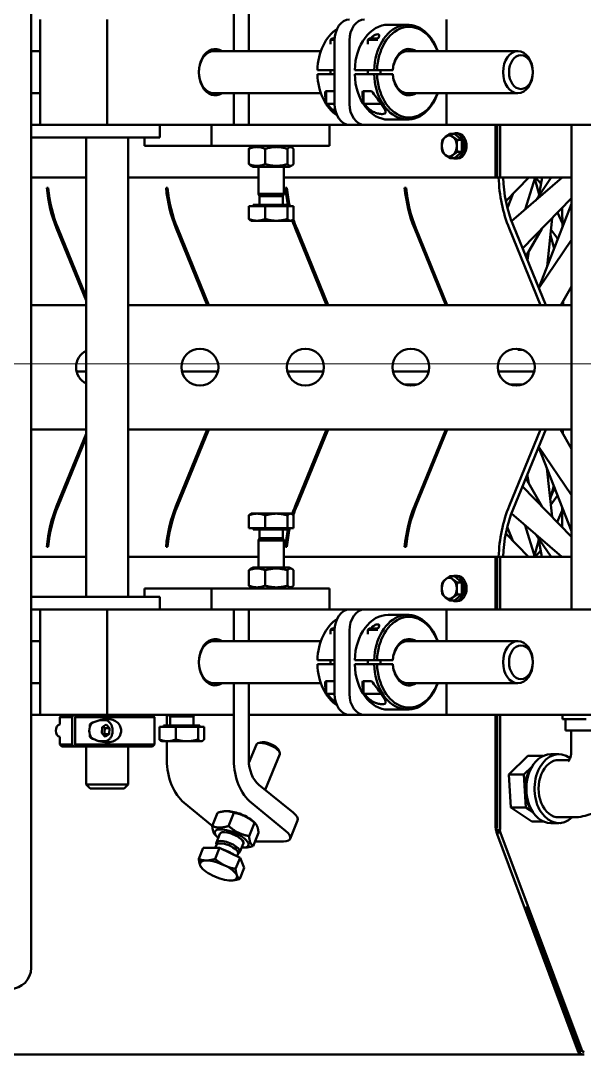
# Model space of a CAD drawing. Extents: x -3873 to 164127, y 7129 to 96529.
# Drawn here: x 46272.8 to 46540.1, y 64264.3 to 64754.8 of the extents above; entities that cross this region are included whole.
import ezdxf

# ---------------------------------------------------------------- set-up
doc = ezdxf.new("R2010")
doc.units = 0
doc.layers.add('LAYOUT Kromeka', color=1, linetype='CONTINUOUS', lineweight=5)
doc.layers.add('Visible (ISO)', color=7, linetype='CONTINUOUS', lineweight=50)

# ---------------------------------------------------------------- blocks, each defined once
blk = doc.blocks.new('KD45-Shackle washer')
at = {"layer": 'Visible (ISO)', "color": 0}
for p, q in [((6842.73, 5576.07), (6843.57, 5576.07)), ((6844.36, 5574.03), (6843.08, 5574.88)), ((6843.57, 5576.07), (7540.78, 5576.07)), ((6844.1, 5573.54), (6882.45, 5471)), ((6845.03, 5575.65), (6844.52, 5573.91)), ((6845.27, 5573.63), (6845.06, 5573.32)), ((6845.88, 5574.48), (6845.27, 5573.63)), ((6870.34, 5505.95), (6845.38, 5572.68)), ((6845.88, 5574.48), (6884.07, 5471.58)), ((7105, 5535), (7105, 4965)), ((7004.02, 5487.59), (7006.16, 5492.83)), ((7005.96, 5482.84), (7004.02, 5487.59)), ((7005.96, 5482.84), (7008.1, 5488.08)), ((7023.64, 5488.14), (7024.06, 5487.72)), ((7006.09, 5480.04), (7004.42, 5475.93)), ((7015.66, 5478.09), (7005.96, 5482.84)), ((7006.97, 5480.94), (7006.31, 5480.34)), ((7007.45, 5482.11), (7006.91, 5480.79)), ((7015.66, 5478.09), (7017.8, 5483.33)), ((7023.41, 5478.09), (7025.55, 5483.33)), ((6985.35, 5475), (6998.88, 5475)), ((6997.22, 5470.93), (6999.79, 5477.23)), ((7004.7, 5477.96), (7003.97, 5477.96)), ((7017.2, 5475.51), (7015.53, 5471.39)), ((7023.41, 5478.09), (7015.66, 5478.09)), ((7017.74, 5478.07), (7017.15, 5476.61)), ((7017.21, 5476.77), (7017.26, 5475.87)), ((6882.45, 5471), (6883.23, 5470.48)), ((6884.09, 5469.45), (6882.77, 5469.87)), ((6883.23, 5470.48), (6883.7, 5470.17)), ((6884.07, 5471.58), (6883.48, 5470.74)), ((6884.51, 5469.83), (6884.02, 5469.55)), ((6978.68, 5465.12), (6982.21, 5473.78)), ((7000.59, 5456.78), (6984.4, 5470)), ((6999.16, 5466.18), (7001.73, 5472.48)), ((7016.74, 5473.05), (7017.69, 5472.11)), ((6858.66, 5466.32), (6854.81, 5466.32)), ((6867.63, 5465.54), (6862.19, 5465.54)), ((6877.6, 5458.88), (6867.63, 5465.54)), ((6882.68, 5468.69), (6882.68, 5415)), ((6884.09, 5415), (6884.09, 5468.69)), ((6884.8, 5415), (6884.8, 5467.76)), ((6999.66, 5465.61), (6998.71, 5466.55)), ((7008.86, 5461.43), (7011.43, 5467.73)), ((7016.61, 5461.43), (7019.18, 5467.73)), ((7019.14, 5467.62), (7032.41, 5456.78)), ((6854.81, 5463.6), (6848.05, 5463.6)), ((6867.05, 5461.2), (6870.52, 5458.88)), ((6997.05, 5448.12), (6980.87, 5461.34)), ((7011.7, 5460.7), (7012.44, 5460.7)), ((6870.52, 5458.88), (6871.43, 5443.34)), ((6877.6, 5458.88), (6870.52, 5458.88)), ((6878.5, 5443.34), (6877.6, 5458.88)), ((6994.06, 5450.57), (6987.12, 5433.56)), ((7061, 5450), (7059, 5448)), ((7061, 5450), (7077, 5450)), ((7077, 5450), (7079, 5448)), ((7079, 5448), (7059, 5448)), ((7059, 5448), (7059, 5430)), ((7079, 5448), (7079, 5430)), ((6871.43, 5443.34), (6867.47, 5439.46)), ((6869.44, 5434.46), (6878.5, 5443.34)), ((6871.43, 5443.34), (6878.5, 5443.34)), ((6854.81, 5436.4), (6849.87, 5436.4)), ((6862.54, 5434.63), (6862.37, 5434.46)), ((7001.78, 5437.73), (6998.23, 5429.02)), ((7001.82, 5400), (7001.82, 5436.43)), ((7008.9, 5400), (7008.9, 5436.43)), ((7040.72, 5436.43), (7040.72, 5427.5)), ((6848.92, 5432), (6848.92, 5422.44)), ((6858.66, 5433.68), (6854.81, 5433.68)), ((6862.37, 5434.46), (6862.3, 5434.51)), ((6869.44, 5434.46), (6862.37, 5434.46)), ((6987.82, 5431.47), (6987.23, 5432.65)), ((7047.5, 5430), (7046.5, 5429)), ((7047.5, 5430), (7083.48, 5430)), ((7083.48, 5430), (7084.89, 5430)), ((7084.89, 5430), (7090.5, 5430)), ((7090.5, 5430), (7091.5, 5429)), ((6996.27, 5428.03), (6997.51, 5428.45)), ((7023.05, 5420.6), (7023.05, 5426.65)), ((7024.14, 5427.5), (7023.81, 5427.31)), ((7024.47, 5427.5), (7024.14, 5427.5)), ((7031.19, 5427.5), (7024.47, 5427.5)), ((7025.89, 5420.6), (7025.89, 5426.65)), ((7040.36, 5427.5), (7031.19, 5427.5)), ((7036.48, 5420.6), (7036.48, 5426.65)), ((7043.14, 5427.5), (7040.36, 5427.5)), ((7043.14, 5427.5), (7043.48, 5427.31)), ((7044.24, 5420.6), (7044.24, 5426.65)), ((7084.19, 5429), (7046.5, 5429)), ((7046.5, 5416), (7046.5, 5429)), ((7068.03, 5424.15), (7069.88, 5425.38)), ((7069.88, 5425.38), (7071.56, 5423.72)), ((7070.13, 5427.5), (7072.67, 5427.5)), ((7077.22, 5425.48), (7077.22, 5424.41)), ((7084.19, 5429), (7084.19, 5416)), ((7091.5, 5429), (7085.6, 5429)), ((7085.6, 5429), (7085.6, 5416)), ((7091.5, 5425.47), (7091.5, 5429)), ((6819, 5422.44), (6851.64, 5422.44)), ((6851.64, 5422.44), (6851.64, 5417)), ((7025.89, 5420.6), (7023.05, 5420.6)), ((7025.04, 5420.6), (7025.04, 5420)), ((7025.04, 5420), (7042.24, 5420)), ((7036.48, 5420.6), (7025.89, 5420.6)), ((7028.12, 5420), (7028.12, 5415.82)), ((7044.24, 5420.6), (7036.48, 5420.6)), ((7039.17, 5420), (7039.17, 5415.82)), ((7040.72, 5420), (7040.72, 5415)), ((7042.24, 5420.6), (7042.24, 5420)), ((7067.86, 5421.28), (7068.03, 5424.15)), ((7069.53, 5419.62), (7067.86, 5421.28)), ((7067.86, 5421.28), (7069.98, 5421.28)), ((7070.15, 5424.15), (7068.03, 5424.15)), ((7071.38, 5420.85), (7069.53, 5419.62)), ((7071.56, 5423.72), (7071.38, 5420.85)), ((7077.22, 5420.59), (7077.22, 5419.52)), ((6908.13, 5415), (6777.32, 5415)), ((6844.22, 5417), (6841.81, 5417)), ((6844.22, 5417), (6850.61, 5417)), ((6853.01, 5417), (6850.61, 5417)), ((6853.01, 5417), (6853.01, 5415)), ((6908.13, 5415), (6947.02, 5415)), ((6908.13, 5400), (6908.13, 5415)), ((6954.1, 5415), (6947.02, 5415)), ((7001.82, 5415), (6954.1, 5415)), ((7069, 5415), (7008.9, 5415)), ((7008.9, 5415), (7008.9, 5400)), ((7028.12, 5415.82), (7027.75, 5415)), ((7028.12, 5415.82), (7039.17, 5415.82)), ((7039.17, 5415.82), (7039.53, 5415)), ((7046.5, 5416), (7084.19, 5416)), ((7047.5, 5415), (7046.5, 5416)), ((7069, 5365), (7069, 5415)), ((7069, 5415), (7100.82, 5415)), ((7070.13, 5417.5), (7072.67, 5417.5)), ((7085.6, 5416), (7091.5, 5416)), ((7090.5, 5415), (7091.5, 5416)), ((7091.5, 5416), (7091.5, 5419.53)), ((7105, 5415), (7100.82, 5415)), ((7100.82, 5415), (7100.82, 5365)), ((6926.52, 5412.5), (6935.71, 5412.5)), ((6939.12, 5405), (6946.83, 5405)), ((6947.43, 5404.4), (6947.43, 5399)), ((6954.1, 5405), (6954.1, 5375)), ((6961.17, 5405), (6961.17, 5375)), ((6961.17, 5405), (6964.51, 5405)), ((6965.11, 5404.4), (6965.11, 5399)), ((6926.52, 5400), (6874.19, 5400)), ((6944.35, 5399), (6943.59, 5399)), ((6944.35, 5399), (6947.05, 5399)), ((6947.8, 5399), (6947.05, 5399)), ((6962.02, 5399), (6961.27, 5399)), ((6962.02, 5399), (6964.72, 5399)), ((6965.48, 5399), (6964.72, 5399)), ((7018.44, 5400), (6967.64, 5400)), ((7105, 5400), (7100.82, 5400)), ((6933.56, 5391), (6941, 5391)), ((6939.43, 5391), (6939.43, 5389)), ((6951.6, 5391), (6942.41, 5391)), ((6945.43, 5391), (6945.43, 5389)), ((6969.28, 5391), (6961.17, 5391)), ((6963.11, 5391), (6963.11, 5389)), ((6941, 5389), (6933.56, 5389)), ((6951.6, 5389), (6942.41, 5389)), ((6969.28, 5389), (6961.17, 5389)), ((6926.52, 5380), (6874.19, 5380)), ((6908.13, 5365), (6908.13, 5380)), ((6945.43, 5376.66), (6945.43, 5374.61)), ((6963.11, 5376.66), (6963.11, 5374.61)), ((7018.44, 5380), (6967.64, 5380)), ((7001.82, 5365), (7001.82, 5380)), ((7008.9, 5380), (7008.9, 5365)), ((7008.9, 5365), (7008.9, 5380)), ((7105, 5380), (7100.82, 5380)), ((6944.81, 5374), (6940.57, 5374)), ((6940.62, 5374.61), (6945.43, 5374.61)), ((6944.81, 5374), (6945.43, 5374.61)), ((6962.49, 5374), (6961.13, 5374)), ((6961.16, 5374.61), (6963.11, 5374.61)), ((6962.49, 5374), (6963.11, 5374.61)), ((6926.52, 5367.5), (6935.71, 5367.5)), ((6908.13, 5365), (6777.32, 5365)), ((6848.77, 5135), (6848.77, 5365)), ((6882.68, 5365), (6882.68, 5340)), ((6884.09, 5340), (6884.09, 5365)), ((6884.8, 5340), (6884.8, 5365)), ((6947.02, 5365), (6908.13, 5365)), ((6947.02, 5365), (6954.1, 5365)), ((6985.21, 5365), (6954.1, 5365)), ((6963.54, 5365), (6963.54, 5355)), ((6985.21, 5365), (7019.5, 5365)), ((7001.82, 5365), (7008.9, 5365)), ((7008.9, 5365), (7044, 5365)), ((7019.5, 5365), (7019.5, 5355)), ((7044, 5365), (7044, 5359)), ((7044, 5365), (7048.15, 5365)), ((7048.15, 5365), (7105, 5365)), ((6900.78, 5357.89), (6904.31, 5360.77)), ((6900.78, 5352.11), (6900.78, 5357.89)), ((6900.78, 5357.89), (6902.94, 5357.89)), ((6902.83, 5361), (6903.96, 5361)), ((6904.31, 5360.77), (6906.47, 5360.77)), ((7048.15, 5359), (7044, 5359)), ((7048.15, 5359), (7105, 5359)), ((7051.32, 5359), (7051.32, 5355)), ((7059, 5359), (7059, 5141)), ((7079, 5359), (7079, 5141)), ((6900.78, 5352.11), (6902.94, 5352.11)), ((6904.31, 5349.23), (6900.78, 5352.11)), ((6966.47, 5355), (6963.54, 5355)), ((6966.47, 5355), (7019.5, 5355)), ((6980.62, 5353.63), (6980.62, 5346.37)), ((6982.62, 5355), (6981.38, 5354.29)), ((6983.46, 5353.63), (6983.46, 5346.37)), ((6994.06, 5353.63), (6994.06, 5346.37)), ((6999.82, 5355), (7001.05, 5354.29)), ((7001.81, 5353.63), (7001.81, 5346.37)), ((7019.5, 5355), (7051.32, 5355)), ((6902.83, 5349), (6903.96, 5349)), ((6904.31, 5349.23), (6906.47, 5349.23)), ((6982.62, 5345), (6981.38, 5345.71)), ((6982.62, 5345), (6999.82, 5345)), ((6985.22, 5332.25), (6985.22, 5345)), ((6997.22, 5332.25), (6997.22, 5345)), ((6999.82, 5345), (7001.05, 5345.71)), ((6882.68, 5340), (6848.77, 5340)), ((6853.42, 5340), (6877.31, 5319.43)), ((6858.52, 5340), (6865.71, 5329.42)), ((6862.85, 5340), (6864.4, 5331.35)), ((6865.97, 5340), (6863.38, 5337.03)), ((6866.33, 5339.33), (6864.29, 5331.95)), ((6866.12, 5340), (6870.75, 5325.08)), ((6869.17, 5340), (6879.96, 5328.96)), ((6884.09, 5340), (6882.68, 5340)), ((6884.8, 5340), (6884.09, 5340)), ((6985.22, 5340), (6884.8, 5340)), ((7059, 5340), (6997.22, 5340)), ((7105, 5340), (7079, 5340)), ((6876.67, 5332.33), (6879.25, 5325.76)), ((6927.23, 5335.18), (6927.94, 5335.18)), ((6983.8, 5335.18), (6984.5, 5335.18)), ((6997.22, 5332.25), (6985.22, 5332.25)), ((6985.69, 5331.18), (6985.22, 5332.25)), ((6996.74, 5331.18), (6997.22, 5332.25)), ((7040.37, 5335.18), (7041.07, 5335.18)), ((7096.93, 5335.18), (7097.64, 5335.18)), ((6848.77, 5330.48), (6872.11, 5306.59)), ((6848.77, 5327.74), (6864.46, 5287.84)), ((6999.82, 5327), (6982.62, 5327)), ((6982.62, 5326.4), (6982.62, 5327)), ((6996.74, 5331.18), (6985.69, 5331.18)), ((6985.69, 5327), (6985.69, 5331.18)), ((6996.74, 5327), (6996.74, 5331.18)), ((6999.82, 5326.4), (6999.82, 5327)), ((6853.28, 5325.87), (6853.19, 5316.5)), ((6855.54, 5323.56), (6853.21, 5318.05)), ((6870.67, 5325.36), (6870.63, 5325.18)), ((6980.62, 5326.4), (6983.46, 5326.4)), ((6980.62, 5326.4), (6980.62, 5320.35)), ((6983.46, 5326.4), (6994.06, 5326.4)), ((6983.46, 5326.4), (6983.46, 5320.35)), ((6994.06, 5326.4), (6994.06, 5320.35)), ((6994.06, 5326.4), (7001.81, 5326.4)), ((7001.81, 5326.4), (7001.81, 5320.35)), ((6858.04, 5320.99), (6860.52, 5297.86)), ((6876.53, 5317.4), (6861.05, 5279.5)), ((6981.72, 5319.5), (6981.38, 5319.69)), ((6981.72, 5319.5), (6982.04, 5319.5)), ((6982.04, 5319.5), (6988.76, 5319.5)), ((6988.76, 5319.5), (6997.94, 5319.5)), ((6997.94, 5319.5), (7000.72, 5319.5)), ((7000.72, 5319.5), (7001.05, 5319.69)), ((6858.66, 5315.27), (6855.41, 5310.86)), ((6856.82, 5307.28), (6858.88, 5312.35)), ((6858.95, 5312.57), (6857.21, 5306.28)), ((6862.93, 5315.99), (6870.52, 5302.68)), ((6863.5, 5279.5), (6878.36, 5315.9)), ((6907.7, 5279.5), (6922.56, 5315.9)), ((6923.26, 5315.9), (6908.41, 5279.5)), ((6964.27, 5279.5), (6979.13, 5315.9)), ((6979.83, 5315.9), (6964.97, 5279.5)), ((7020.84, 5279.5), (7035.69, 5315.9)), ((7036.4, 5315.9), (7021.54, 5279.5)), ((7092.97, 5315.9), (7079, 5281.68)), ((7079, 5283.41), (7092.26, 5315.9)), ((6848.77, 5310.66), (6864.4, 5287.68)), ((6857.41, 5307.01), (6857.16, 5306.4)), ((6869.07, 5305.22), (6869.83, 5300.99)), ((6848.77, 5288.74), (6854.04, 5279.5)), ((7059, 5279.5), (6848.77, 5279.5)), ((6852.87, 5281.56), (6852.85, 5279.5)), ((7105, 5279.5), (7079, 5279.5)), ((6878, 5258.22), (6872, 5258.22)), ((6928, 5258.22), (6922, 5258.22)), ((6883.52, 5251.99), (6866.48, 5251.99)), ((6933.52, 5251.99), (6916.48, 5251.99)), ((6983.52, 5251.99), (6966.48, 5251.99)), ((7033.52, 5251.99), (7016.48, 5251.99)), ((7083.52, 5251.99), (7079, 5251.99)), ((6872, 5241.78), (6874.29, 5241.78)), ((6848.77, 5211.65), (6853.8, 5220.5)), ((7059, 5220.5), (6848.77, 5220.5)), ((6852.72, 5218.6), (6852.7, 5220.5)), ((6861.05, 5220.5), (6876.53, 5182.6)), ((6863.5, 5220.5), (6878.36, 5184.1)), ((6922.56, 5184.1), (6907.7, 5220.5)), ((6908.41, 5220.5), (6923.26, 5184.1)), ((6979.13, 5184.1), (6964.27, 5220.5)), ((6964.97, 5220.5), (6979.83, 5184.1)), ((7035.69, 5184.1), (7020.84, 5220.5)), ((7021.54, 5220.5), (7036.4, 5184.1)), ((7105, 5220.5), (7079, 5220.5)), ((7079, 5218.32), (7092.97, 5184.1)), ((7092.26, 5184.1), (7079, 5216.59)), ((6848.77, 5189.64), (6864.3, 5212.55)), ((6848.77, 5172.53), (6864.37, 5212.38)), ((6857.97, 5179.21), (6860.41, 5202.25)), ((6868.99, 5194.95), (6869.74, 5199.22)), ((6862.94, 5184.31), (6870.44, 5197.51)), ((6848.77, 5169.75), (6872.02, 5193.64)), ((6855.36, 5189.36), (6855.76, 5188.36)), ((6858.84, 5187.39), (6857.08, 5193.74)), ((6858.54, 5184.6), (6855.25, 5189.07)), ((6853.19, 5174.29), (6853.09, 5183.57)), ((6855.38, 5176.54), (6853.11, 5181.87)), ((6853.17, 5160), (6877.23, 5180.79)), ((6980.62, 5173.6), (6980.62, 5179.65)), ((6981.72, 5180.5), (6981.38, 5180.31)), ((6982.04, 5180.5), (6981.72, 5180.5)), ((6988.76, 5180.5), (6982.04, 5180.5)), ((6983.46, 5173.6), (6983.46, 5179.65)), ((6997.94, 5180.5), (6988.76, 5180.5)), ((6994.06, 5173.6), (6994.06, 5179.65)), ((7000.72, 5180.5), (6997.94, 5180.5)), ((7000.72, 5180.5), (7001.05, 5180.31)), ((7001.81, 5173.6), (7001.81, 5179.65)), ((6866.04, 5160), (6870.73, 5175.17)), ((6870.57, 5174.66), (6870.5, 5174.98)), ((6858.39, 5160), (6865.76, 5170.88)), ((6868.99, 5160), (6879.92, 5171.24)), ((6876.65, 5167.88), (6879.21, 5174.41)), ((6983.46, 5173.6), (6980.62, 5173.6)), ((6982.62, 5173.6), (6982.62, 5173)), ((6982.62, 5173), (6999.82, 5173)), ((6994.06, 5173.6), (6983.46, 5173.6)), ((6985.69, 5173), (6985.69, 5168.82)), ((7001.81, 5173.6), (6994.06, 5173.6)), ((6996.74, 5173), (6996.74, 5168.82)), ((6999.82, 5173.6), (6999.82, 5173)), ((6862.78, 5160), (6864.34, 5168.78)), ((6866.25, 5160.68), (6864.21, 5168.04)), ((6985.69, 5168.82), (6985.22, 5167.75)), ((6985.22, 5167.75), (6997.22, 5167.75)), ((6985.22, 5167.75), (6985.22, 5155)), ((6985.69, 5168.82), (6996.74, 5168.82)), ((6996.74, 5168.82), (6997.22, 5167.75)), ((6997.22, 5167.75), (6997.22, 5155)), ((6848.77, 5160), (6882.68, 5160)), ((6865.8, 5160), (6863.29, 5162.87)), ((6882.68, 5160), (6884.09, 5160)), ((6882.68, 5160), (6882.68, 5135)), ((6884.8, 5160), (6884.09, 5160)), ((6884.09, 5135), (6884.09, 5160)), ((6884.8, 5160), (6884.8, 5135)), ((6884.8, 5160), (6985.22, 5160)), ((6927.94, 5164.82), (6927.23, 5164.82)), ((6984.5, 5164.82), (6983.8, 5164.82)), ((6997.22, 5160), (7059, 5160)), ((7041.07, 5164.82), (7040.37, 5164.82)), ((7079, 5160), (7105, 5160)), ((7097.64, 5164.82), (7096.93, 5164.82)), ((6900.78, 5147.89), (6904.31, 5150.77)), ((6903.96, 5151), (6902.83, 5151)), ((6904.31, 5150.77), (6906.47, 5150.77)), ((6980.62, 5146.37), (6980.62, 5153.63)), ((6982.62, 5155), (6981.38, 5154.29)), ((6999.82, 5155), (6982.62, 5155)), ((6983.46, 5146.37), (6983.46, 5153.63)), ((6994.06, 5146.37), (6994.06, 5153.63)), ((6999.82, 5155), (7001.05, 5154.29)), ((7001.81, 5146.37), (7001.81, 5153.63)), ((6900.78, 5147.89), (6902.94, 5147.89)), ((6900.78, 5142.11), (6900.78, 5147.89)), ((6982.62, 5145), (6981.38, 5145.71)), ((6999.82, 5145), (7001.05, 5145.71)), ((6900.78, 5142.11), (6902.94, 5142.11)), ((6904.31, 5139.23), (6900.78, 5142.11)), ((6963.54, 5145), (6966.47, 5145)), ((6963.54, 5135), (6963.54, 5145)), ((7019.5, 5145), (6966.47, 5145)), ((7019.5, 5135), (7019.5, 5145)), ((7051.32, 5145), (7019.5, 5145)), ((7044, 5141), (7044, 5135)), ((7044, 5141), (7048.15, 5141)), ((7048.15, 5141), (7105, 5141)), ((7051.32, 5141), (7051.32, 5145)), ((6903.96, 5139), (6902.83, 5139)), ((6904.31, 5139.23), (6906.47, 5139.23)), ((6908.13, 5135), (6777.32, 5135)), ((6908.13, 5135), (6947.02, 5135)), ((6908.13, 5120), (6908.13, 5135)), ((6926.52, 5132.5), (6935.71, 5132.5)), ((6954.1, 5135), (6947.02, 5135)), ((6985.21, 5135), (6954.1, 5135)), ((7019.5, 5135), (6985.21, 5135)), ((7001.82, 5135), (7008.9, 5135)), ((7001.82, 5135), (7001.82, 5120)), ((7044, 5135), (7008.9, 5135)), ((7008.9, 5135), (7008.9, 5120)), ((7008.9, 5120), (7008.9, 5135)), ((7048.15, 5135), (7044, 5135)), ((7048.15, 5135), (7105, 5135)), ((7069, 5085), (7069, 5135)), ((7100.82, 5135), (7100.82, 5085)), ((6939.12, 5125), (6946.83, 5125)), ((6947.43, 5124.4), (6947.43, 5119)), ((6954.1, 5125), (6954.1, 5095)), ((6961.17, 5125), (6961.17, 5095)), ((6961.17, 5125), (6964.51, 5125)), ((6965.11, 5124.4), (6965.11, 5119)), ((6926.52, 5120), (6874.19, 5120)), ((6944.35, 5119), (6943.59, 5119)), ((6944.35, 5119), (6947.05, 5119)), ((6947.8, 5119), (6947.05, 5119)), ((6962.02, 5119), (6961.27, 5119)), ((6962.02, 5119), (6964.72, 5119)), ((6965.48, 5119), (6964.72, 5119)), ((7018.44, 5120), (6967.64, 5120)), ((7105, 5120), (7100.82, 5120)), ((6933.56, 5111), (6941, 5111)), ((6939.43, 5111), (6939.43, 5109)), ((6951.6, 5111), (6942.41, 5111)), ((6945.43, 5111), (6945.43, 5109)), ((6969.28, 5111), (6961.17, 5111)), ((6963.11, 5111), (6963.11, 5109)), ((6941, 5109), (6933.56, 5109)), ((6951.6, 5109), (6942.41, 5109)), ((6969.28, 5109), (6961.17, 5109)), ((6926.52, 5100), (6874.19, 5100)), ((6908.13, 5085), (6908.13, 5100)), ((6945.43, 5096.66), (6945.43, 5094.61)), ((6963.11, 5096.66), (6963.11, 5094.61)), ((7018.44, 5100), (6967.64, 5100)), ((7001.82, 5100), (7001.82, 5063.57)), ((7008.9, 5100), (7008.9, 5085)), ((7008.9, 5063.57), (7008.9, 5100)), ((7105, 5100), (7100.82, 5100)), ((6944.81, 5094), (6940.57, 5094)), ((6940.62, 5094.61), (6945.43, 5094.61)), ((6944.81, 5094), (6945.43, 5094.61)), ((6962.49, 5094), (6961.13, 5094)), ((6961.16, 5094.61), (6963.11, 5094.61)), ((6962.49, 5094), (6963.11, 5094.61)), ((6926.52, 5087.5), (6935.71, 5087.5))]:
    blk.add_line(p, q, dxfattribs=at)
for centre in [(6875, 5250), (6925, 5250), (6975, 5250), (7025, 5250)]:
    blk.add_circle(centre, 8.75, dxfattribs=at)
for centre, radius, start, end in [((7115, 5535), 10, 90, 180), ((6946.83, 5404.4), 0.6, 0, 90), ((6964.51, 5404.4), 0.6, 0, 90), ((7075, 5250), 8.75, 297.2029, 62.7971), ((6946.83, 5124.4), 0.6, 0, 90), ((6964.51, 5124.4), 0.6, 0, 90)]:
    blk.add_arc(centre, radius, start, end, dxfattribs=at)
for centre, major_axis, ratio, start_param, end_param in [((6839.74, 5569.9), (3.34, 4.98), 0.638791, 5.853513, 6.388526), ((6843.57, 5570.67), (0, 5.4), 0.707107, 5.890486, 6.283185), ((6841.02, 5569.04), (3.34, 4.98), 0.638791, 5.853513, 6.283185), ((7016.16, 5488.82), (-8.8, 3.59), 0.353553, 5.569461, 6.616658), ((7016.16, 5488.82), (-8.8, 3.59), 0.353553, 4.522263, 5.569461), ((7016.16, 5488.82), (-8.8, 3.59), 0.353553, 0.333473, 1.380671), ((7016.16, 5488.82), (8.8, -3.59), 0.353553, 0.333473, 1.380671), ((7016.16, 5488.82), (8.8, -3.59), 0.353553, 4.522263, 5.569461), ((7016.16, 5488.82), (8.8, -3.59), 0.353553, 5.569461, 6.616658), ((7011.65, 5477.77), (5.55, -2.27), 0.353553, 2.974081, 6.450697), ((7012.03, 5478.7), (5.12, -2.09), 0.353553, 3.141593, 6.283185), ((7013.51, 5482.32), (-7.96, 3.25), 0.353553, 0.986616, 1.774726), ((6991.47, 5470), (-9.26, 3.78), 0.353553, 5.569461, 7.140257), ((7009.97, 5473.66), (-7.96, 3.25), 0.353553, 5.484535, 10.223428), ((7009.97, 5473.66), (-5.56, 2.27), 0.353553, 6.274714, 9.433249), ((7013.51, 5482.32), (-7.96, 3.25), 0.353553, 2.24757, 2.608166), ((6880.98, 5467.76), (0, 5.4), 0.707107, 4.712389, 5.105088), ((6854.81, 5450), (0, -16.32), 0.707107, 5.803939, 10.010464), ((6858.66, 5450), (0, -16.32), 0.707107, 0, 3.141593), ((6987.94, 5461.34), (-9.26, 3.78), 0.353553, 0, 0.857072), ((7006.43, 5465), (-7.96, 3.25), 0.353553, 0.713724, 2.427868), ((6854.81, 5450), (0, -13.6), 0.707107, 0, 3.141593), ((6861.46, 5450), (0, 13.38), 0.707107, 3.881937, 5.542841), ((6992.28, 5436.43), (0, 23.5), 0.707107, 4.712389, 5.759587), ((7024.1, 5436.43), (0, -23.5), 0.707107, 1.570796, 2.617994), ((6992.28, 5436.43), (0, 13.5), 0.707107, 4.712389, 5.759587), ((6992.67, 5431.29), (5.55, -2.27), 0.353553, 3.141593, 6.283185), ((6992.29, 5430.36), (-4.56, 1.86), 0.353553, 0.387559, 2.754034), ((7073.95, 5422.5), (0, 5.5), 0.707107, 0.401481, 0.4297), ((7073.95, 5422.5), (0, -5), 0.707107, 0.822638, 2.318954), ((7091.19, 5422.5), (0, 3), 0.707107, 3.280903, 6.143875), ((6947.02, 5405), (0, 10), 0.707107, 4.712389, 6.283185), ((6954.1, 5405), (0, 10), 0.707107, 4.712389, 6.283185), ((7073.95, 5422.5), (0, 5.5), 0.707107, 2.711893, 2.740112), ((6926.52, 5390), (0, 22.5), 0.707107, 4.756848, 7.393428), ((6925.81, 5390), (0, 21.5), 0.707107, 4.758917, 7.370216), ((6935.71, 5390), (0, 22.5), 0.707107, 4.756848, 6.283185), ((6953.39, 5390), (0, -22.5), 0.707107, 1.615255, 2.711339), ((6925.81, 5390), (0, 11), 0.707107, 4.803424, 6.712885), ((7017.73, 5390), (0, -11), 0.707107, 5.853486, 9.854478), ((6926.52, 5390), (0, 10), 0.707107, 4.812556, 6.283185), ((7018.44, 5390), (0, 10), 0.707107, 3.141593, 6.283185), ((6926.52, 5390), (0, -22.5), 0.707107, 5.172943, 7.809523), ((6925.81, 5390), (0, -21.5), 0.707107, 5.196155, 7.807453), ((6925.81, 5390), (0, -11), 0.707107, 5.853486, 7.762947), ((6926.52, 5390), (0, -10), 0.707107, 0, 1.470629), ((6935.71, 5390), (0, -22.5), 0.707107, 0, 1.526337), ((6953.39, 5390), (0, -22.5), 0.707107, 0.430254, 1.526337), ((6947.02, 5375), (0, -10), 0.707107, 0, 1.570796), ((6954.1, 5375), (0, -10), 0.707107, 0, 1.570796), ((6903.96, 5355), (0, -6), 0.707107, 2.86595, 6.558828), ((6902.83, 5355), (0, -6), 0.707107, 3.141593, 6.283185), ((6906.79, 5355), (0, -5), 0.707107, 3.665191, 4.712389), ((6906.79, 5355), (0, 5), 0.707107, 5.759587, 6.806784), ((6906.79, 5355), (0, 5), 0.707107, 4.712389, 5.759587), ((6906.79, 5355), (0, -5), 0.707107, 4.712389, 5.759587), ((6906.79, 5355), (0, 5), 0.707107, 3.665191, 4.712389), ((6984.15, 5355), (0, 4), 0.707107, 1.570796, 1.752662), ((6906.79, 5355), (0, -5), 0.707107, 5.759587, 6.806784), ((6845.91, 5342.4), (0, -50), 0.707107, 1.047198, 1.522829), ((6845.91, 5342.4), (0, 53), 0.707107, 4.18879, 4.667138), ((6890.1, 5342.4), (0, 53), 0.707107, 4.18879, 4.575732), ((6890.81, 5342.4), (0, -53), 0.707107, 1.047198, 1.43414), ((6946.67, 5342.4), (0, 53), 0.707107, 4.405766, 4.575732), ((6947.38, 5342.4), (0, -53), 0.707107, 1.276028, 1.43414), ((7003.24, 5342.4), (0, 53), 0.707107, 4.18879, 4.575732), ((7003.95, 5342.4), (0, -53), 0.707107, 1.047198, 1.43414), ((7059.81, 5342.4), (0, 53), 0.707107, 4.18879, 4.575732), ((7060.51, 5342.4), (0, -53), 0.707107, 1.047198, 1.43414), ((6946.67, 5342.4), (0, 53), 0.707107, 4.18879, 4.281194), ((6947.38, 5342.4), (0, -53), 0.707107, 1.047198, 1.129626), ((6845.91, 5157.6), (0, -50), 0.707107, 1.618764, 2.094395), ((6845.91, 5157.6), (0, -53), 0.707107, 1.616047, 2.094395), ((6890.1, 5157.6), (0, 53), 0.707107, 4.849046, 5.235988), ((6890.81, 5157.6), (0, -53), 0.707107, 1.707453, 2.094395), ((6946.67, 5157.6), (0, 53), 0.707107, 5.143584, 5.235988), ((6947.38, 5157.6), (0, -53), 0.707107, 2.011967, 2.094395), ((7003.24, 5157.6), (0, 53), 0.707107, 4.849046, 5.235988), ((7003.95, 5157.6), (0, -53), 0.707107, 1.707453, 2.094395), ((7059.81, 5157.6), (0, 53), 0.707107, 4.849046, 5.235988), ((7060.51, 5157.6), (0, -53), 0.707107, 1.707453, 2.094395), ((6946.67, 5157.6), (0, 53), 0.707107, 4.849046, 5.019012), ((6947.38, 5157.6), (0, -53), 0.707107, 1.707453, 1.865565), ((6902.83, 5145), (0, 6), 0.707107, 0, 3.141593), ((6903.96, 5145), (0, 6), 0.707107, 6.007543, 9.700421), ((6906.79, 5145), (0, 5), 0.707107, 5.759587, 6.806784), ((6906.79, 5145), (0, -5), 0.707107, 3.665191, 4.712389), ((6906.79, 5145), (0, 5), 0.707107, 4.712389, 5.759587), ((6984.15, 5145), (0, 4), 0.707107, 1.38893, 1.570796), ((6906.79, 5145), (0, -5), 0.707107, 4.712389, 5.759587), ((6906.79, 5145), (0, -5), 0.707107, 5.759587, 6.806784), ((6906.79, 5145), (0, 5), 0.707107, 3.665191, 4.712389), ((6926.52, 5110), (0, 22.5), 0.707107, 4.756848, 7.393428), ((6925.81, 5110), (0, 21.5), 0.707107, 4.758917, 7.370216), ((6935.71, 5110), (0, 22.5), 0.707107, 4.756848, 6.283185), ((6947.02, 5125), (0, 10), 0.707107, 4.712389, 6.283185), ((6954.1, 5125), (0, 10), 0.707107, 4.712389, 6.283185), ((6953.39, 5110), (0, -22.5), 0.707107, 1.615255, 2.711339), ((6925.81, 5110), (0, 11), 0.707107, 4.803424, 6.712885), ((7017.73, 5110), (0, -11), 0.707107, 5.853486, 9.854478), ((6926.52, 5110), (0, 10), 0.707107, 4.812556, 6.283185), ((7018.44, 5110), (0, 10), 0.707107, 3.141593, 6.283185), ((6926.52, 5110), (0, -22.5), 0.707107, 5.172943, 7.809523), ((6925.81, 5110), (0, -21.5), 0.707107, 5.196155, 7.807453), ((6925.81, 5110), (0, -11), 0.707107, 5.853486, 7.762947), ((6926.52, 5110), (0, -10), 0.707107, 0, 1.470629), ((6935.71, 5110), (0, -22.5), 0.707107, 0, 1.526337), ((6953.39, 5110), (0, -22.5), 0.707107, 0.430254, 1.526337), ((6947.02, 5095), (0, -10), 0.707107, 0, 1.570796), ((6954.1, 5095), (0, -10), 0.707107, 0, 1.570796)]:
    blk.add_ellipse(centre, major_axis=major_axis, ratio=ratio, start_param=start_param, end_param=end_param, dxfattribs=at)
for centre, major_axis in [((6874.19, 5390), (0, 10)), ((6872.78, 5390), (0, -8)), ((6874.19, 5110), (0, 10)), ((6872.78, 5110), (0, -8))]:
    blk.add_ellipse(centre, major_axis=major_axis, ratio=0.707107, dxfattribs=at)
for points in [[(6845.03, 5575.65), (6845.37, 5575.38), (6845.66, 5574.98), (6845.88, 5574.48)], [(6884.07, 5471.58), (6884.29, 5471.08), (6884.45, 5470.48), (6884.51, 5469.83)], [(6961.27, 5399), (6961.23, 5399.04), (6961.2, 5399.08), (6961.17, 5399.13)], [(6961.71, 5374), (6961.53, 5373.76), (6961.31, 5373.52), (6961.06, 5373.3)], [(6961.27, 5119), (6961.23, 5119.04), (6961.2, 5119.08), (6961.17, 5119.13)], [(6961.71, 5094), (6961.53, 5093.76), (6961.31, 5093.52), (6961.06, 5093.3)]]:
    blk.add_open_spline(points, degree=3, dxfattribs=at)
for points, weights in [([(7006.16, 5492.83), (7008.54, 5493.57), (7010.34, 5493.57)], [1, 1.0379548493, 1]), ([(7007.43, 5491.19), (7006.98, 5492.29), (7006.16, 5492.83)], [1, 1.0379548493, 1]), ([(7008.1, 5488.08), (7007.88, 5490.09), (7007.43, 5491.19)], [1, 1.0379548493, 1]), ([(7013.25, 5486.44), (7011, 5487.54), (7008.1, 5488.08)], [1, 1.0379548493, 1]), ([(7017.8, 5483.33), (7015.5, 5485.34), (7013.25, 5486.44)], [1, 1.0379548493, 1]), ([(7021.97, 5484.07), (7020.17, 5484.07), (7017.8, 5483.33)], [1, 1.0379548493, 1]), ([(7025.55, 5483.33), (7023.77, 5484.07), (7021.97, 5484.07)], [1, 1.0379548493, 1]), ([(7024.06, 5487.72), (7024.56, 5487.23), (7024.88, 5486.44)], [1.01560957252, 1.02697199531, 1]), ([(7024.88, 5486.44), (7025.33, 5485.34), (7025.55, 5483.33)], [1, 1.0379548493, 1]), ([(6999.79, 5477.23), (7002.17, 5477.96), (7003.97, 5477.96)], [1, 1.07735026919, 1.07735026919]), ([(7001.73, 5472.48), (7001.32, 5476.22), (6999.79, 5477.23)], [1, 1.15470053838, 1]), ([(6997.22, 5470.93), (6997.63, 5467.19), (6999.16, 5466.18)], [1, 1.15470053838, 1]), ([(7011.43, 5467.73), (7007.14, 5471.47), (7001.73, 5472.48)], [1, 1.15470053838, 1]), ([(7017.69, 5472.11), (7018.82, 5471.01), (7019.18, 5467.73)], [1.03744840737, 1.13290582475, 1]), ([(6999.16, 5466.18), (7003.45, 5462.44), (7008.86, 5461.43)], [1, 1.15470053838, 1]), ([(7019.18, 5467.73), (7015.86, 5469.1), (7011.43, 5467.73)], [1, 1.15470053838, 1]), ([(7008.86, 5461.43), (7012.18, 5460.06), (7016.61, 5461.43)], [1, 1.15470053838, 1]), ([(7084.19, 5429), (7083.83, 5429.51), (7083.48, 5430)], [1.0054959, 1.00300379515, 1]), ([(7084.89, 5430), (7085.24, 5429.51), (7085.6, 5429)], [1, 1.00300379515, 1.0054959]), ([(7024.47, 5427.5), (7023.81, 5427.5), (7023.05, 5426.65)], [1, 1.0379548493, 1]), ([(7025.89, 5426.65), (7025.13, 5427.5), (7024.47, 5427.5)], [1, 1.0379548493, 1]), ([(7031.19, 5427.5), (7028.73, 5427.5), (7025.89, 5426.65)], [1, 1.0379548493, 1]), ([(7036.48, 5426.65), (7033.64, 5427.5), (7031.19, 5427.5)], [1, 1.0379548493, 1]), ([(7040.36, 5427.5), (7038.56, 5427.5), (7036.48, 5426.65)], [1, 1.0379548493, 1]), ([(7044.24, 5426.65), (7042.16, 5427.5), (7040.36, 5427.5)], [1, 1.0379548493, 1]), ([(7043.48, 5427.31), (7043.84, 5427.1), (7044.24, 5426.65)], [1.01895290532, 1.01965956375, 1]), ([(7070.15, 5424.15), (7070.36, 5422.71), (7069.98, 5421.28)], [1, 1.15470053838, 1]), ([(7069.98, 5421.28), (7070.53, 5420.87), (7070.9, 5420.53)], [1, 1.06963104449, 1.07657992371]), ([(7070.78, 5424.49), (7070.51, 5424.33), (7070.15, 5424.15)], [1.05949368271, 1.04018561163, 1]), ([(7083.48, 5415), (7083.83, 5415.49), (7084.19, 5416)], [1, 1.00300379515, 1.0054959]), ([(7085.6, 5416), (7085.24, 5415.49), (7084.89, 5415)], [1.0054959, 1.00300379515, 1]), ([(6933.55, 5391), (6933.56, 5391), (6933.56, 5391)], [1.09090909091, 1.04566305693, 1]), ([(6941, 5391), (6941.69, 5391), (6942.41, 5391)], [1, 1.00300379515, 1.0054959]), ([(6933.56, 5389), (6933.56, 5389), (6933.55, 5389)], [1, 1.04566305693, 1.09090909091]), ([(6942.41, 5389), (6941.69, 5389), (6941, 5389)], [1.0054959, 1.00300379515, 1]), ([(6902.94, 5357.89), (6904.2, 5358.66), (6905.02, 5359.33)], [1, 1.0379548493, 1]), ([(6903.25, 5355), (6903.25, 5356.34), (6902.94, 5357.89)], [1, 1.0379548493, 1]), ([(6905.02, 5359.33), (6905.84, 5360), (6906.47, 5360.77)], [1, 1.0379548493, 1]), ([(6906.47, 5360.77), (6907.74, 5360), (6908.56, 5359.33)], [1, 1.0379548493, 1]), ([(6908.56, 5359.33), (6909.38, 5358.66), (6910.01, 5357.89)], [1, 1.0379548493, 1]), ([(6910.01, 5357.89), (6910.33, 5356.34), (6910.33, 5355)], [1, 1.0379548493, 1]), ([(6902.94, 5352.11), (6903.25, 5353.66), (6903.25, 5355)], [1, 1.0379548493, 1]), ([(6905.02, 5350.67), (6904.2, 5351.34), (6902.94, 5352.11)], [1, 1.0379548493, 1]), ([(6910.01, 5352.11), (6909.38, 5351.34), (6908.56, 5350.67)], [1, 1.0379548493, 1]), ([(6910.33, 5355), (6910.33, 5353.66), (6910.01, 5352.11)], [1, 1.0379548493, 1]), ([(6983.46, 5353.63), (6982.04, 5355.22), (6980.62, 5353.63)], [1, 1.15470053838, 1]), ([(6994.06, 5353.63), (6988.76, 5355.22), (6983.46, 5353.63)], [1, 1.15470053838, 1]), ([(7001.81, 5353.63), (6997.94, 5355.22), (6994.06, 5353.63)], [1, 1.15470053838, 1]), ([(7001.05, 5354.29), (7001.41, 5354.08), (7001.81, 5353.63)], [1.0586772248, 1.03934546673, 1]), ([(6906.47, 5349.23), (6905.84, 5350), (6905.02, 5350.67)], [1, 1.0379548493, 1]), ([(6908.56, 5350.67), (6907.74, 5350), (6906.47, 5349.23)], [1, 1.0379548493, 1]), ([(6980.62, 5346.37), (6982.04, 5344.78), (6983.46, 5346.37)], [1, 1.15470053838, 1]), ([(6983.46, 5346.37), (6988.76, 5344.78), (6994.06, 5346.37)], [1, 1.15470053838, 1]), ([(6994.06, 5346.37), (6997.94, 5344.78), (7001.81, 5346.37)], [1, 1.15470053838, 1]), ([(7001.81, 5346.37), (7001.41, 5345.92), (7001.05, 5345.71)], [1, 1.03934546673, 1.0586772248]), ([(6980.62, 5320.35), (6981.38, 5319.5), (6982.04, 5319.5)], [1, 1.0379548493, 1]), ([(6982.04, 5319.5), (6982.7, 5319.5), (6983.46, 5320.35)], [1, 1.0379548493, 1]), ([(6983.46, 5320.35), (6986.3, 5319.5), (6988.76, 5319.5)], [1, 1.0379548493, 1]), ([(6988.76, 5319.5), (6991.22, 5319.5), (6994.06, 5320.35)], [1, 1.0379548493, 1]), ([(6994.06, 5320.35), (6996.14, 5319.5), (6997.94, 5319.5)], [1, 1.0379548493, 1]), ([(6997.94, 5319.5), (6999.74, 5319.5), (7001.81, 5320.35)], [1, 1.0379548493, 1]), ([(7001.81, 5320.35), (7001.41, 5319.9), (7001.05, 5319.69)], [1, 1.01965956375, 1.01895290532]), ([(6982.04, 5180.5), (6981.38, 5180.5), (6980.62, 5179.65)], [1, 1.0379548493, 1]), ([(6983.46, 5179.65), (6982.7, 5180.5), (6982.04, 5180.5)], [1, 1.0379548493, 1]), ([(6988.76, 5180.5), (6986.3, 5180.5), (6983.46, 5179.65)], [1, 1.0379548493, 1]), ([(6994.06, 5179.65), (6991.22, 5180.5), (6988.76, 5180.5)], [1, 1.0379548493, 1]), ([(6997.94, 5180.5), (6996.14, 5180.5), (6994.06, 5179.65)], [1, 1.0379548493, 1]), ([(7001.81, 5179.65), (6999.74, 5180.5), (6997.94, 5180.5)], [1, 1.0379548493, 1]), ([(7001.05, 5180.31), (7001.41, 5180.1), (7001.81, 5179.65)], [1.01895290532, 1.01965956375, 1]), ([(6905.02, 5149.33), (6905.84, 5150), (6906.47, 5150.77)], [1, 1.0379548493, 1]), ([(6906.47, 5150.77), (6907.74, 5150), (6908.56, 5149.33)], [1, 1.0379548493, 1]), ([(6983.46, 5153.63), (6982.04, 5155.22), (6980.62, 5153.63)], [1, 1.15470053838, 1]), ([(6994.06, 5153.63), (6988.76, 5155.22), (6983.46, 5153.63)], [1, 1.15470053838, 1]), ([(7001.81, 5153.63), (6997.94, 5155.22), (6994.06, 5153.63)], [1, 1.15470053838, 1]), ([(7001.05, 5154.29), (7001.41, 5154.08), (7001.81, 5153.63)], [1.0586772248, 1.03934546673, 1]), ([(6902.94, 5147.89), (6904.2, 5148.66), (6905.02, 5149.33)], [1, 1.0379548493, 1]), ([(6903.25, 5145), (6903.25, 5146.34), (6902.94, 5147.89)], [1, 1.0379548493, 1]), ([(6908.56, 5149.33), (6909.38, 5148.66), (6910.01, 5147.89)], [1, 1.0379548493, 1]), ([(6910.01, 5147.89), (6910.33, 5146.34), (6910.33, 5145)], [1, 1.0379548493, 1]), ([(6980.62, 5146.37), (6982.04, 5144.78), (6983.46, 5146.37)], [1, 1.15470053838, 1]), ([(6983.46, 5146.37), (6988.76, 5144.78), (6994.06, 5146.37)], [1, 1.15470053838, 1]), ([(6994.06, 5146.37), (6997.94, 5144.78), (7001.81, 5146.37)], [1, 1.15470053838, 1]), ([(7001.81, 5146.37), (7001.41, 5145.92), (7001.05, 5145.71)], [1, 1.03934546673, 1.0586772248]), ([(6902.94, 5142.11), (6903.25, 5143.66), (6903.25, 5145)], [1, 1.0379548493, 1]), ([(6905.02, 5140.67), (6904.2, 5141.34), (6902.94, 5142.11)], [1, 1.0379548493, 1]), ([(6906.47, 5139.23), (6905.84, 5140), (6905.02, 5140.67)], [1, 1.0379548493, 1]), ([(6908.56, 5140.67), (6907.74, 5140), (6906.47, 5139.23)], [1, 1.0379548493, 1]), ([(6910.01, 5142.11), (6909.38, 5141.34), (6908.56, 5140.67)], [1, 1.0379548493, 1]), ([(6910.33, 5145), (6910.33, 5143.66), (6910.01, 5142.11)], [1, 1.0379548493, 1]), ([(6933.55, 5111), (6933.56, 5111), (6933.56, 5111)], [1.09090909091, 1.04566305693, 1]), ([(6941, 5111), (6941.69, 5111), (6942.41, 5111)], [1, 1.00300379515, 1.0054959]), ([(6933.56, 5109), (6933.56, 5109), (6933.55, 5109)], [1, 1.04566305693, 1.09090909091]), ([(6942.41, 5109), (6941.69, 5109), (6941, 5109)], [1.0054959, 1.00300379515, 1])]:
    blk.add_rational_spline(points, weights, degree=2, dxfattribs=at)
for points, knots in [([(6882.77, 5469.87), (6882.7, 5470.07), (6882.64, 5470.26), (6882.54, 5470.64), (6882.49, 5470.82), (6882.45, 5471)], [0, 0, 0, 0, 0.0730599, 0.0730599, 0.1461198, 0.1461198, 0.1461198, 0.1461198]), ([(6882.68, 5468.69), (6882.68, 5468.89), (6882.69, 5469.09), (6882.72, 5469.48), (6882.74, 5469.68), (6882.77, 5469.87)], [0, 0, 0, 0, 0.0597919, 0.0597919, 0.1195838, 0.1195838, 0.1195838, 0.1195838]), ([(6821.72, 5432), (6821.72, 5434.89), (6822.04, 5437.78), (6823.34, 5443.43), (6824.32, 5446.19), (6827, 5451.4), (6828.7, 5453.87), (6832.95, 5458.23), (6835.5, 5460.13), (6840.93, 5462.62), (6843.69, 5463.36), (6847.03, 5463.58), (6847.54, 5463.6), (6848.05, 5463.6)], [3.141593, 3.141593, 3.141593, 3.141593, 3.455752, 3.455752, 3.769911, 3.769911, 4.08407, 4.08407, 4.39823, 4.39823, 4.664282, 4.664282, 4.712389, 4.712389, 4.712389, 4.712389]), ([(6848.92, 5432), (6848.92, 5432.53), (6848.96, 5433.07), (6849.1, 5434.08), (6849.2, 5434.55), (6849.44, 5435.4), (6849.57, 5435.77), (6849.84, 5436.37), (6849.98, 5436.61), (6850.2, 5436.95), (6850.28, 5437.04), (6850.32, 5437.08), (6850.32, 5437.08), (6850.32, 5437.08)], [3.1415927, 3.1415927, 3.1415927, 3.1415927, 3.3326571, 3.3326571, 3.5216257, 3.5216257, 3.7057144, 3.7057144, 3.8863761, 3.8863761, 4.0716883, 4.0716883, 4.1145231, 4.1145231, 4.1145231, 4.1145231]), ([(7077.22, 5419.52), (7076.99, 5419.37), (7076.76, 5419.22), (7075.5, 5418.49), (7074.28, 5417.97), (7071.72, 5417.22), (7070.38, 5417), (7068.23, 5417), (7067.26, 5417.12), (7065.45, 5417.7), (7064.62, 5418.16), (7063.49, 5419.23), (7063.06, 5419.81), (7062.5, 5421.11), (7062.35, 5421.82), (7062.35, 5422.5), (7062.35, 5423.18), (7062.5, 5423.89), (7063.06, 5425.19), (7063.49, 5425.77), (7064.62, 5426.84), (7065.45, 5427.3), (7067.26, 5427.88), (7068.23, 5428), (7070.38, 5428), (7071.72, 5427.78), (7074.28, 5427.03), (7075.5, 5426.51), (7076.76, 5425.78), (7076.99, 5425.63), (7077.22, 5425.48)], [-1.77759, -1.77759, -1.77759, -1.77759, -1.696515, -1.696515, -1.320231, -1.320231, -0.943946, -0.943946, -0.674479, -0.674479, -0.405011, -0.405011, -0.202506, -0.202506, 0, 0, 0, 0.202506, 0.202506, 0.405011, 0.405011, 0.674479, 0.674479, 0.943946, 0.943946, 1.320231, 1.320231, 1.696515, 1.696515, 1.77759, 1.77759, 1.77759, 1.77759]), ([(7070.13, 5417.5), (7069.75, 5417.5), (7069.37, 5417.58), (7068.65, 5417.88), (7068.3, 5418.11), (7067.67, 5418.71), (7067.38, 5419.08), (7066.91, 5419.94), (7066.73, 5420.42), (7066.48, 5421.44), (7066.42, 5421.98), (7066.42, 5423.06), (7066.49, 5423.59), (7066.74, 5424.62), (7066.93, 5425.1), (7067.42, 5425.97), (7067.72, 5426.35), (7068.39, 5426.96), (7068.77, 5427.19), (7069.48, 5427.44), (7069.81, 5427.5), (7070.13, 5427.5)], [0.437882, 0.437882, 0.437882, 0.437882, 0.725646, 0.725646, 1.025201, 1.025201, 1.346063, 1.346063, 1.678363, 1.678363, 2.012781, 2.012781, 2.347146, 2.347146, 2.681558, 2.681558, 3.013686, 3.013686, 3.333262, 3.333262, 3.579475, 3.579475, 3.579475, 3.579475]), ([(6943.59, 5399), (6943.41, 5399.23), (6943.24, 5399.45), (6942.31, 5400.66), (6941.5, 5401.76), (6939.93, 5403.9), (6939.16, 5404.93), (6938.09, 5406.46), (6937.66, 5407.11), (6937.06, 5408.23), (6936.9, 5408.71), (6936.96, 5409.32), (6937.1, 5409.54), (6937.65, 5409.83), (6938.06, 5409.9), (6938.54, 5409.9), (6939.02, 5409.9), (6939.62, 5409.83), (6940.9, 5409.54), (6941.59, 5409.32), (6943.03, 5408.71), (6943.86, 5408.23), (6945.27, 5407.11), (6945.87, 5406.46), (6946.5, 5405.56), (6946.67, 5405.28), (6946.82, 5405)], [-1.77759, -1.77759, -1.77759, -1.77759, -1.696515, -1.696515, -1.320231, -1.320231, -0.943946, -0.943946, -0.674479, -0.674479, -0.405011, -0.405011, -0.202506, -0.202506, 0, 0, 0, 0.202506, 0.202506, 0.405011, 0.405011, 0.674479, 0.674479, 0.943946, 0.943946, 1.054548, 1.054548, 1.054548, 1.054548]), ([(6960.67, 5408.69), (6961.22, 5408.4), (6961.76, 5408.05), (6962.95, 5407.11), (6963.55, 5406.46), (6964.18, 5405.56), (6964.35, 5405.28), (6964.5, 5405)], [0.49063, 0.49063, 0.49063, 0.49063, 0.6744788, 0.6744788, 0.9439465, 0.9439465, 1.0545478, 1.0545478, 1.0545478, 1.0545478]), ([(6947.43, 5403.61), (6947.51, 5403.35), (6947.59, 5403.09), (6947.91, 5401.76), (6947.98, 5400.66), (6947.87, 5399.45), (6947.84, 5399.23), (6947.8, 5399)], [1.227327, 1.227327, 1.227327, 1.227327, 1.3202306, 1.3202306, 1.6965147, 1.6965147, 1.7775899, 1.7775899, 1.7775899, 1.7775899]), ([(6965.1, 5403.61), (6965.19, 5403.35), (6965.27, 5403.09), (6965.59, 5401.76), (6965.66, 5400.66), (6965.55, 5399.45), (6965.52, 5399.23), (6965.48, 5399)], [1.227327, 1.227327, 1.227327, 1.227327, 1.3202306, 1.3202306, 1.6965147, 1.6965147, 1.7775899, 1.7775899, 1.7775899, 1.7775899]), ([(6944.03, 5374), (6943.84, 5373.75), (6943.62, 5373.5), (6943.03, 5372.98), (6942.67, 5372.72), (6942.03, 5372.38), (6941.73, 5372.25), (6941.17, 5372.08), (6940.9, 5372.03), (6940.48, 5372.03), (6940.29, 5372.08), (6940.05, 5372.25), (6939.99, 5372.38), (6939.95, 5372.72), (6940.02, 5372.98), (6940.27, 5373.53), (6940.43, 5373.8), (6940.61, 5374.07)], [0.5035881, 0.5035881, 0.5035881, 0.5035881, 0.605661, 0.605661, 0.7329144, 0.7329144, 0.8235608, 0.8235608, 0.9142071, 0.9142071, 1.0048535, 1.0048535, 1.0954998, 1.0954998, 1.2227532, 1.2227532, 1.3348046, 1.3348046, 1.3348046, 1.3348046]), ([(6943.59, 5119), (6943.41, 5119.23), (6943.24, 5119.45), (6942.31, 5120.66), (6941.5, 5121.76), (6939.93, 5123.9), (6939.16, 5124.93), (6938.09, 5126.46), (6937.66, 5127.11), (6937.06, 5128.23), (6936.9, 5128.71), (6936.96, 5129.32), (6937.1, 5129.54), (6937.65, 5129.83), (6938.06, 5129.9), (6938.54, 5129.9), (6939.02, 5129.9), (6939.62, 5129.83), (6940.9, 5129.54), (6941.59, 5129.32), (6943.03, 5128.71), (6943.86, 5128.23), (6945.27, 5127.11), (6945.87, 5126.46), (6946.5, 5125.56), (6946.67, 5125.28), (6946.82, 5125)], [-1.77759, -1.77759, -1.77759, -1.77759, -1.696515, -1.696515, -1.320231, -1.320231, -0.943946, -0.943946, -0.674479, -0.674479, -0.405011, -0.405011, -0.202506, -0.202506, 0, 0, 0, 0.202506, 0.202506, 0.405011, 0.405011, 0.674479, 0.674479, 0.943946, 0.943946, 1.054548, 1.054548, 1.054548, 1.054548]), ([(6960.67, 5128.69), (6961.22, 5128.4), (6961.76, 5128.05), (6962.95, 5127.11), (6963.55, 5126.46), (6964.18, 5125.56), (6964.35, 5125.28), (6964.5, 5125)], [0.49063, 0.49063, 0.49063, 0.49063, 0.6744788, 0.6744788, 0.9439465, 0.9439465, 1.0545478, 1.0545478, 1.0545478, 1.0545478]), ([(6947.43, 5123.61), (6947.51, 5123.35), (6947.59, 5123.09), (6947.91, 5121.76), (6947.98, 5120.66), (6947.87, 5119.45), (6947.84, 5119.23), (6947.8, 5119)], [1.227327, 1.227327, 1.227327, 1.227327, 1.3202306, 1.3202306, 1.6965147, 1.6965147, 1.7775899, 1.7775899, 1.7775899, 1.7775899]), ([(6965.1, 5123.61), (6965.19, 5123.35), (6965.27, 5123.09), (6965.59, 5121.76), (6965.66, 5120.66), (6965.55, 5119.45), (6965.52, 5119.23), (6965.48, 5119)], [1.227327, 1.227327, 1.227327, 1.227327, 1.3202306, 1.3202306, 1.6965147, 1.6965147, 1.7775899, 1.7775899, 1.7775899, 1.7775899]), ([(6944.03, 5094), (6943.84, 5093.75), (6943.62, 5093.5), (6943.03, 5092.98), (6942.67, 5092.72), (6942.03, 5092.38), (6941.73, 5092.25), (6941.17, 5092.08), (6940.9, 5092.03), (6940.48, 5092.03), (6940.29, 5092.08), (6940.05, 5092.25), (6939.99, 5092.38), (6939.95, 5092.72), (6940.02, 5092.98), (6940.27, 5093.53), (6940.43, 5093.8), (6940.61, 5094.07)], [0.5035881, 0.5035881, 0.5035881, 0.5035881, 0.605661, 0.605661, 0.7329144, 0.7329144, 0.8235608, 0.8235608, 0.9142071, 0.9142071, 1.0048535, 1.0048535, 1.0954998, 1.0954998, 1.2227532, 1.2227532, 1.3348046, 1.3348046, 1.3348046, 1.3348046])]:
    blk.add_open_spline(points, degree=3, knots=knots, dxfattribs=at)

msp = doc.modelspace()

# ---------------------------------------------------------------- linework, layer by layer
at = {"layer": 'LAYOUT Kromeka', "ltscale": 20}
msp.add_line((50247.15, 64592.05), (44868.46, 64592.05), dxfattribs=at)

# ---------------------------------------------------------------- block references
at = {"layer": 'LAYOUT Kromeka', "ltscale": 20, "rotation": 180}
msp.add_blockref('KD45-Shackle washer', (53382.81, 69840.4), dxfattribs=at)

doc.saveas('drawing.dxf')
